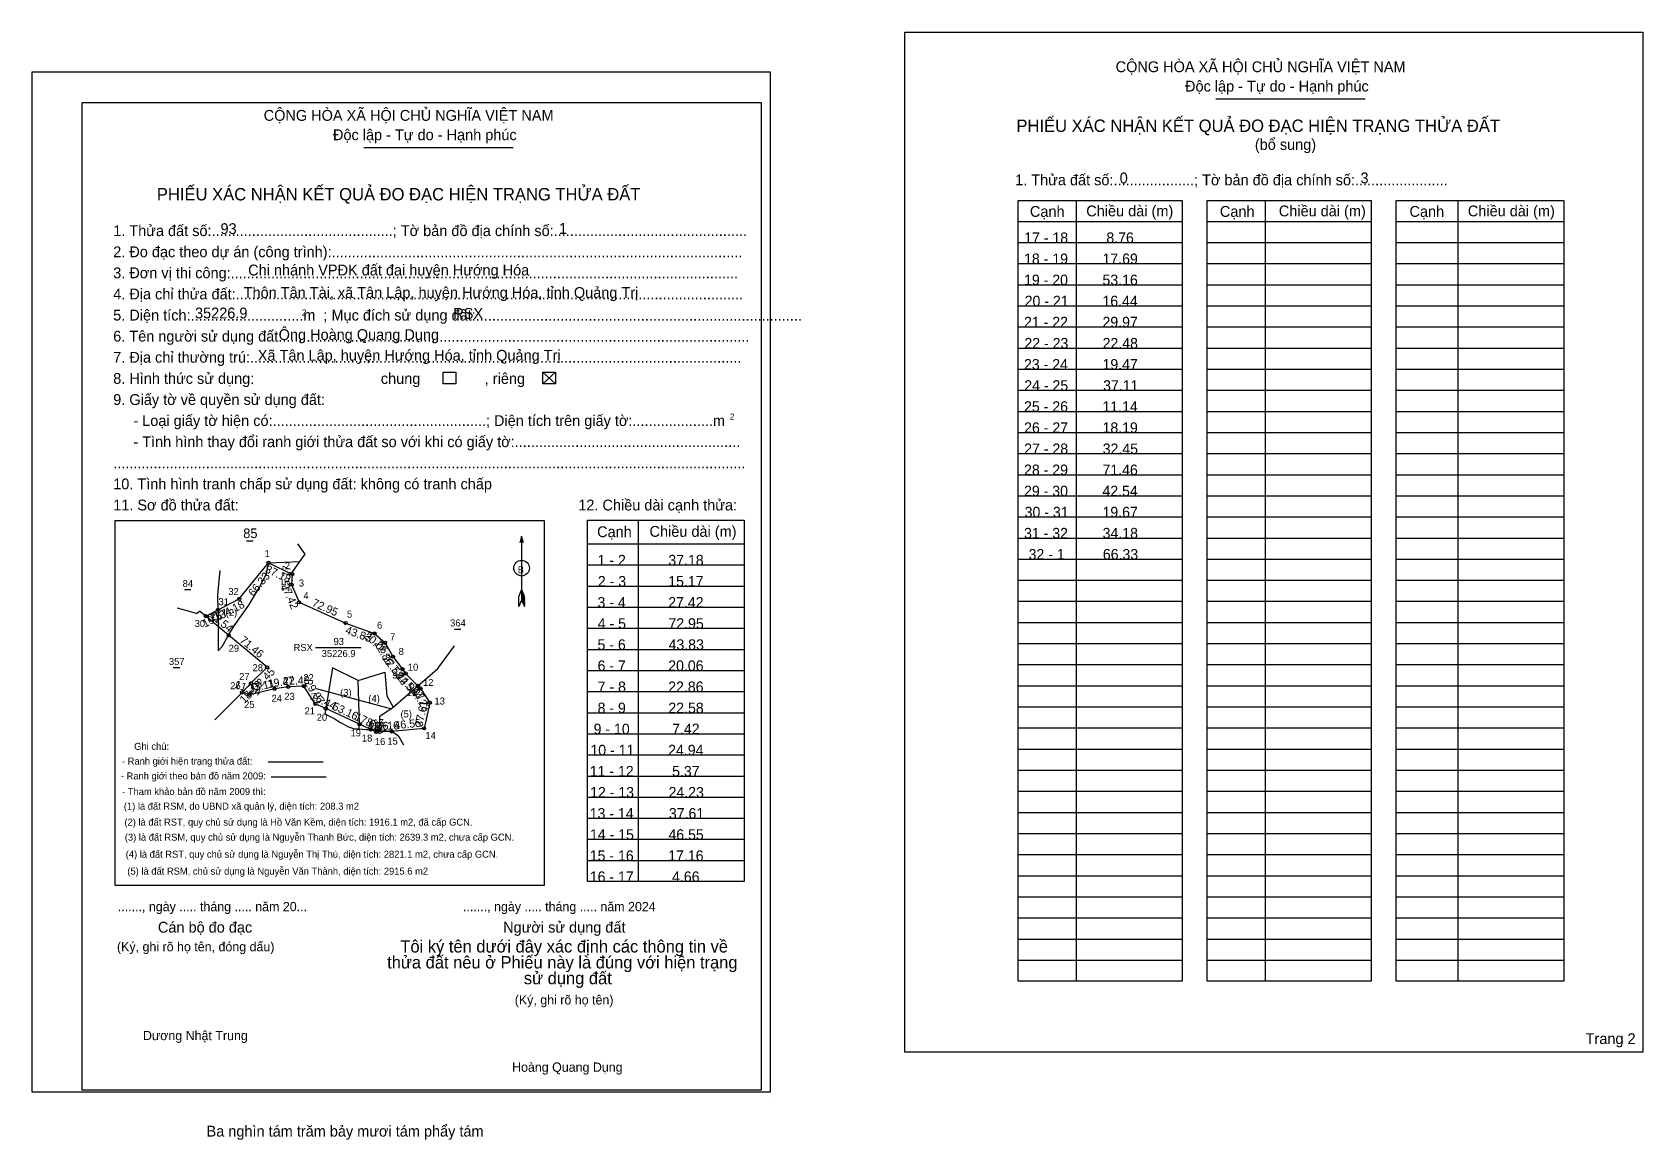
# Model space of a CAD drawing. Extents: x 546791 to 549092, y 1837364 to 1838948.
import ezdxf

# ---------------------------------------------------------------- set-up
doc = ezdxf.new("R2010")
doc.units = 0
for name, color, linetype in [('Level 1', 7, 'Continuous'), ('Level 10', 7, 'Continuous'), ('Level 11', 7, 'Continuous'), ('Level 13', 7, 'Continuous'), ('Level 16', 7, 'Continuous'), ('Level 2', 7, 'Continuous'), ('Level 27', 7, 'Continuous'), ('Level 29', 7, 'Continuous'), ('Level 3', 7, 'Continuous'), ('Level 36', 7, 'Continuous'), ('Level 48', 7, 'Continuous'), ('Level 49', 7, 'Continuous'), ('Level 50', 7, 'Continuous'), ('Level 52', 7, 'Continuous'), ('Level 6', 7, 'Continuous'), ('Level 9', 7, 'Continuous')]:
    doc.layers.add(name, color=color, linetype=linetype)

msp = doc.modelspace()

# ---------------------------------------------------------------- linework, layer by layer
at = {"layer": 'Level 1'}
for p, q in [((548038.2, 1838947.7), (548038.2, 1838947.7)), ((546791.3, 1838875.2), (546791.3, 1838875.2)), ((548482.6, 1838852.3), (548695.8, 1838852.3)), ((547265.3, 1838782.7), (547478.5, 1838782.7)), ((548283, 1838707.3), (548283, 1837591.1)), ((548553.1, 1838707.3), (548553.1, 1837591.1)), ((548828.2, 1838707.3), (548828.2, 1837591.1)), ((548200, 1838677.1), (548434.4, 1838677.1)), ((548470.1, 1838677.1), (548704.5, 1838677.1)), ((548740.2, 1838677.1), (548979.6, 1838677.1)), ((548200, 1838647), (548434.4, 1838647)), ((548470.1, 1838647), (548704.5, 1838647)), ((548740.2, 1838647), (548979.6, 1838647)), ((548200, 1838616.8), (548434.4, 1838616.8)), ((548470.1, 1838616.8), (548704.5, 1838616.8)), ((548740.2, 1838616.8), (548979.6, 1838616.8)), ((548200, 1838586.6), (548434.4, 1838586.6)), ((548470.1, 1838586.6), (548704.5, 1838586.6)), ((548740.2, 1838586.6), (548979.6, 1838586.6)), ((548200, 1838556.5), (548434.4, 1838556.5)), ((548470.1, 1838556.5), (548704.5, 1838556.5)), ((548740.2, 1838556.5), (548979.6, 1838556.5)), ((548200, 1838526.3), (548434.4, 1838526.3)), ((548470.1, 1838526.3), (548704.5, 1838526.3)), ((548740.2, 1838526.3), (548979.6, 1838526.3)), ((548200, 1838496.1), (548434.4, 1838496.1)), ((548470.1, 1838496.1), (548704.5, 1838496.1)), ((548740.2, 1838496.1), (548979.6, 1838496.1)), ((547520.8, 1838461.7), (547538.9, 1838444.8)), ((547520.8, 1838444.8), (547538.9, 1838461.7)), ((548200, 1838466), (548434.4, 1838466)), ((548470.1, 1838466), (548704.5, 1838466)), ((548740.2, 1838466), (548979.6, 1838466)), ((548200, 1838435.8), (548434.4, 1838435.8)), ((548470.1, 1838435.8), (548704.5, 1838435.8)), ((548740.2, 1838435.8), (548979.6, 1838435.8)), ((548200, 1838405.6), (548434.4, 1838405.6)), ((548470.1, 1838405.6), (548704.5, 1838405.6)), ((548740.2, 1838405.6), (548979.6, 1838405.6)), ((548200, 1838375.4), (548434.4, 1838375.4)), ((548470.1, 1838375.4), (548704.5, 1838375.4)), ((548740.2, 1838375.4), (548979.6, 1838375.4)), ((548200, 1838345.3), (548434.4, 1838345.3)), ((548470.1, 1838345.3), (548704.5, 1838345.3)), ((548740.2, 1838345.3), (548979.6, 1838345.3)), ((548200, 1838315.1), (548434.4, 1838315.1)), ((548470.1, 1838315.1), (548704.5, 1838315.1)), ((548740.2, 1838315.1), (548979.6, 1838315.1)), ((548200, 1838284.9), (548434.4, 1838284.9)), ((548470.1, 1838284.9), (548704.5, 1838284.9)), ((548740.2, 1838284.9), (548979.6, 1838284.9)), ((547657.2, 1838249.9), (547657.2, 1837733.5)), ((548200, 1838254.8), (548434.4, 1838254.8)), ((548470.1, 1838254.8), (548704.5, 1838254.8)), ((548740.2, 1838254.8), (548979.6, 1838254.8)), ((546910, 1838249.8), (546910, 1838249.8)), ((547490.5, 1838227.2), (547490.5, 1838135.9)), ((547584.8, 1838216.2), (547808.6, 1838216.2)), ((548200, 1838224.6), (548434.4, 1838224.6)), ((548470.1, 1838224.6), (548704.5, 1838224.6)), ((548740.2, 1838224.6), (548979.6, 1838224.6)), ((547584.8, 1838186.1), (547808.6, 1838186.1)), ((548200, 1838194.4), (548434.4, 1838194.4)), ((548470.1, 1838194.4), (548704.5, 1838194.4)), ((548740.2, 1838194.4), (548979.6, 1838194.4)), ((548200, 1838164.3), (548434.4, 1838164.3)), ((548470.1, 1838164.3), (548704.5, 1838164.3)), ((548740.2, 1838164.3), (548979.6, 1838164.3)), ((547486.5, 1838126.6), (547486.7, 1838141.7)), ((547490.5, 1838135.9), (547486.5, 1838126.6)), ((547490.5, 1838151), (547486.7, 1838141.7)), ((547490.5, 1838151), (547494.4, 1838141.7)), ((547490.5, 1838149.7), (547494.4, 1838140.4)), ((547490.5, 1838148.4), (547494.4, 1838139.1)), ((547490.5, 1838147.1), (547494.5, 1838137.7)), ((547490.5, 1838145.7), (547494.5, 1838136.3)), ((547490.5, 1838144.4), (547494.5, 1838135)), ((547490.5, 1838143.1), (547494.5, 1838133.6)), ((547490.5, 1838141.8), (547494.5, 1838132.3)), ((547490.5, 1838140.5), (547494.5, 1838130.9)), ((547490.5, 1838139.2), (547494.5, 1838129.6)), ((547490.5, 1838137.9), (547494.6, 1838128.2)), ((547490.5, 1838135.9), (547494.6, 1838126.6)), ((547494.6, 1838126.6), (547494.4, 1838141.7)), ((547584.8, 1838155.9), (547808.6, 1838155.9)), ((547584.8, 1838125.7), (547808.6, 1838125.7)), ((548200, 1838134.1), (548434.4, 1838134.1)), ((548470.1, 1838134.1), (548704.5, 1838134.1)), ((548740.2, 1838134.1), (548979.6, 1838134.1)), ((547584.8, 1838095.5), (547808.6, 1838095.5)), ((548200, 1838103.9), (548434.4, 1838103.9)), ((548470.1, 1838103.9), (548704.5, 1838103.9)), ((548740.2, 1838103.9), (548979.6, 1838103.9)), ((548200, 1838073.8), (548434.4, 1838073.8)), ((548470.1, 1838073.8), (548704.5, 1838073.8)), ((548740.2, 1838073.8), (548979.6, 1838073.8)), ((547584.8, 1838065.4), (547808.6, 1838065.4)), ((548200, 1838043.6), (548434.4, 1838043.6)), ((548470.1, 1838043.6), (548704.5, 1838043.6)), ((548740.2, 1838043.6), (548979.6, 1838043.6)), ((547584.8, 1838035.2), (547808.6, 1838035.2)), ((547584.8, 1838005), (547808.6, 1838005)), ((548200, 1838013.4), (548434.4, 1838013.4)), ((548470.1, 1838013.4), (548704.5, 1838013.4)), ((548740.2, 1838013.4), (548979.6, 1838013.4)), ((547584.8, 1837974.9), (547808.6, 1837974.9)), ((548200, 1837983.3), (548434.4, 1837983.3)), ((548470.1, 1837983.3), (548704.5, 1837983.3)), ((548740.2, 1837983.3), (548979.6, 1837983.3)), ((548200, 1837953.1), (548434.4, 1837953.1)), ((548470.1, 1837953.1), (548704.5, 1837953.1)), ((548740.2, 1837953.1), (548979.6, 1837953.1)), ((547584.8, 1837944.7), (547808.6, 1837944.7)), ((547584.8, 1837914.5), (547808.6, 1837914.5)), ((548200, 1837922.9), (548434.4, 1837922.9)), ((548470.1, 1837922.9), (548704.5, 1837922.9)), ((548740.2, 1837922.9), (548979.6, 1837922.9)), ((547584.8, 1837884.4), (547808.6, 1837884.4)), ((548200, 1837892.7), (548434.4, 1837892.7)), ((548470.1, 1837892.7), (548704.5, 1837892.7)), ((548740.2, 1837892.7), (548979.6, 1837892.7)), ((548200, 1837862.6), (548434.4, 1837862.6)), ((548470.1, 1837862.6), (548704.5, 1837862.6)), ((548740.2, 1837862.6), (548979.6, 1837862.6)), ((547584.8, 1837854.2), (547808.6, 1837854.2)), ((547584.8, 1837824), (547808.6, 1837824)), ((548200, 1837832.4), (548434.4, 1837832.4)), ((548470.1, 1837832.4), (548704.5, 1837832.4)), ((548740.2, 1837832.4), (548979.6, 1837832.4)), ((547584.8, 1837793.9), (547808.6, 1837793.9)), ((548200, 1837802.2), (548434.4, 1837802.2)), ((548470.1, 1837802.2), (548704.5, 1837802.2)), ((548740.2, 1837802.2), (548979.6, 1837802.2)), ((548200, 1837772.1), (548434.4, 1837772.1)), ((548470.1, 1837772.1), (548704.5, 1837772.1)), ((548740.2, 1837772.1), (548979.6, 1837772.1)), ((547584.8, 1837763.7), (547808.6, 1837763.7)), ((548200, 1837741.9), (548434.4, 1837741.9)), ((548470.1, 1837741.9), (548704.5, 1837741.9)), ((548740.2, 1837741.9), (548979.6, 1837741.9)), ((548200, 1837711.7), (548434.4, 1837711.7)), ((548470.1, 1837711.7), (548704.5, 1837711.7)), ((548740.2, 1837711.7), (548979.6, 1837711.7)), ((548200, 1837681.6), (548434.4, 1837681.6)), ((548470.1, 1837681.6), (548704.5, 1837681.6)), ((548740.2, 1837681.6), (548979.6, 1837681.6)), ((548200, 1837651.4), (548434.4, 1837651.4)), ((548470.1, 1837651.4), (548704.5, 1837651.4)), ((548740.2, 1837651.4), (548979.6, 1837651.4)), ((548200, 1837621.2), (548434.4, 1837621.2)), ((548470.1, 1837621.2), (548704.5, 1837621.2)), ((548740.2, 1837621.2), (548979.6, 1837621.2)), ((549092.4, 1837489.5), (549092.4, 1837489.5)), ((547845.6, 1837417.1), (547845.6, 1837417.1))]:
    msp.add_line(p, q, dxfattribs=at)
for points in [[(548200, 1838707.3), (548434.4, 1838707.3), (548434.4, 1837591.1), (548200, 1837591.1)], [(548470.1, 1838707.3), (548704.5, 1838707.3), (548704.5, 1837591.1), (548470.1, 1837591.1)], [(548740.2, 1838707.3), (548979.6, 1838707.3), (548979.6, 1837591.1), (548740.2, 1837591.1)], [(547584.8, 1838249.9), (547808.6, 1838249.9), (547808.6, 1837733.5), (547584.8, 1837733.5)], [(546910, 1838249.8), (547522.8, 1838249.8), (547522.8, 1837727.7), (546910, 1837727.7)]]:
    msp.add_lwpolyline(points, close=True, dxfattribs=at)
msp.add_lwpolyline([(547493.2, 1838217.5), (547490.5, 1838227.2), (547487.9, 1838217.5)], dxfattribs=at)
msp.add_circle((547490.5, 1838181.6), 11.1, dxfattribs=at)
at = {"layer": 'Level 10'}
for p, q in [((547162.7, 1838175.4), (547173.7, 1838190.8)), ((547056.7, 1838143.5), (547059.8, 1838178.1))]:
    msp.add_line(p, q, dxfattribs=at)
msp.add_lwpolyline([(547039.3, 1838112.9), (547056.8, 1838121.9), (547087.2, 1838137.5), (547129, 1838189), (547162.6, 1838173.1), (547161.8, 1838158), (547172.5, 1838132.7), (547239.1, 1838103.1), (547280.3, 1838088.1), (547295.4, 1838074.9), (547306.7, 1838055), (547320.3, 1838037), (547324.7, 1838031), (547342.3, 1838013.4), (547346.1, 1838009.6), (547359.3, 1837989.2), (547351.1, 1837952.5), (547304.8, 1837948), (547287.6, 1837947.4), (547282.9, 1837947.3), (547275, 1837951), (547259, 1837958.4), (547210.7, 1837980.8), (547195.8, 1837987.7), (547179.4, 1838012.8), (547157, 1838011.9), (547137.7, 1838009), (547101.6, 1838000.4), (547091.1, 1838003.9), (547103.8, 1838016.9), (547126.8, 1838039.8), (547071.9, 1838085.6)], close=True, dxfattribs=at)
at = {"layer": 'Level 11'}
for centre in [(547129, 1838189), (547161.8, 1838158), (547162.6, 1838173.1), (547087.2, 1838137.5), (547172.5, 1838132.7), (547039.3, 1838112.9), (547039.3, 1838112.9), (547056.8, 1838121.9), (547239.1, 1838103.1), (547280.3, 1838088.1), (547071.9, 1838085.6), (547295.4, 1838074.9), (547306.7, 1838055), (547126.8, 1838039.8), (547320.3, 1838037), (547324.7, 1838031), (547091.1, 1838003.9), (547101.6, 1838000.4), (547103.8, 1838016.9), (547137.7, 1838009), (547157, 1838011.9), (547179.4, 1838012.8), (547342.3, 1838013.4), (547346.1, 1838009.6), (547195.8, 1837987.7), (547210.7, 1837980.8), (547359.3, 1837989.2), (547259, 1837958.4), (547275, 1837951), (547351.1, 1837952.5), (547282.9, 1837947.3), (547287.6, 1837947.4), (547304.8, 1837948)]:
    msp.add_circle(centre, 2.29, dxfattribs=at)
at = {"layer": 'Level 16'}
for p, q in [((547181.3, 1838201.5), (547170.6, 1838216.2)), ((547173.7, 1838190.8), (547181.3, 1838201.5)), ((547025.8, 1838116.7), (546998.7, 1838124.4)), ((547025.8, 1838116.7), (547030.5, 1838120.2)), ((547128.4, 1837904.5), (547206.9, 1837904.5)), ((547132.6, 1837883.3), (547211.1, 1837883.3))]:
    msp.add_line(p, q, dxfattribs=at)
at = {"layer": 'Level 2'}
for points in [[(548038.2, 1838947.7), (549092.5, 1838947.7), (549092.5, 1837489.5), (548038.2, 1837489.5)], [(546791.3, 1838890.8), (547845.5, 1838890.8), (547845.5, 1837432.6), (546791.3, 1837432.6)]]:
    msp.add_lwpolyline(points, close=True, dxfattribs=at)
at = {"layer": 'Level 27'}
for p, q in [((547162.6, 1838173.1), (547162.7, 1838175.4)), ((547056.8, 1838121.9), (547056.7, 1838143.5)), ((547039.3, 1838112.9), (547030.5, 1838120.2)), ((547091.1, 1838003.9), (547052.4, 1837964.5))]:
    msp.add_line(p, q, dxfattribs=at)
at = {"layer": 'Level 29'}
msp.add_line((547056.8, 1838121.9), (547057, 1838098.1), dxfattribs=at)
for points in [[(547057.2, 1838063.1), (547062.6, 1838069.3), (547071.9, 1838085.6), (547079.6, 1838099), (547101, 1838128.7), (547115.4, 1838153.5), (547125.8, 1838173.5), (547129, 1838189), (547173.7, 1838190.8)], [(547056.9, 1838098.2), (547057.2, 1838063.1)], [(547307, 1837983), (547342.3, 1838013.4), (547355.9, 1838025), (547371, 1838038), (547394.8, 1838070.5)], [(547257, 1838021), (547220.5, 1838039), (547210.7, 1837980.8), (547209.5, 1837973.4), (547222.7, 1837966.6), (547231.9, 1837960.7), (547243.4, 1837954.5), (547251.9, 1837951.9), (547258.5, 1837952)], [(547257, 1838021), (547295, 1838033), (547298, 1837999), (547307, 1837983)], [(547258.5, 1837952), (547258.6, 1837953.6), (547259, 1837958.4), (547259, 1837959), (547257, 1838021)], [(547288, 1837951), (547288, 1837970), (547307, 1837983)], [(547258.5, 1837952), (547268, 1837951), (547275, 1837951), (547288, 1837951)], [(547288, 1837951), (547304.8, 1837948), (547308.2, 1837946), (547313.2, 1837943), (547316.1, 1837939.1), (547322, 1837929)]]:
    msp.add_lwpolyline(points, dxfattribs=at)
at = {"layer": 'Level 3'}
msp.add_lwpolyline([(546862.5, 1838847.1), (547833, 1838847.1), (547833, 1837435.3), (546862.5, 1837435.3)], close=True, dxfattribs=at)
at = {"layer": 'Level 49'}
msp.add_line((547196.9, 1838009.3), (547304.5, 1837980.5), dxfattribs=at)
at = {"layer": 'Level 50'}
for points in [[(547378.4, 1838461.7), (547396.5, 1838461.7), (547396.5, 1838444.8), (547378.4, 1838444.8)], [(547520.8, 1838461.7), (547538.9, 1838461.7), (547538.9, 1838444.8), (547520.8, 1838444.8)]]:
    msp.add_lwpolyline(points, close=True, dxfattribs=at)
at = {"layer": 'Level 9'}
for p, q in [((547097.6, 1838220.8), (547107, 1838220.8)), ((547008.7, 1838150.8), (547018.1, 1838150.8)), ((547394.5, 1838094.5), (547403.9, 1838094.5)), ((547196, 1838068.2), (547261.1, 1838068.2)), ((546992.6, 1838039.5), (547002.1, 1838039.5))]:
    msp.add_line(p, q, dxfattribs=at)

# ---------------------------------------------------------------- texts
at = {"layer": 'Level 1'}
for s, height, p in [('CỘNG HÒA XÃ HỘI CHỦ NGHĨA VIỆT NAM', 15.486, (548339.3, 1838890.5)), ('Độc lập - Tự do - Hạnh phúc', 15.486, (548438.4, 1838862.8)), ('CỘNG HÒA XÃ HỘI CHỦ NGHĨA VIỆT NAM', 15.486, (547122, 1838821)), ('PHIẾU XÁC NHẬN KẾT QUẢ ĐO ĐẠC HIỆN TRẠNG THỬA ĐẤT', 17.7, (548197.5, 1838805.1)), ('Độc lập - Tự do - Hạnh phúc', 15.486, (547221, 1838793.3)), ('(bổ sung)', 15.49, (548538.2, 1838779.4)), ('1. Thửa đất số:....................; Tờ bản đồ địa chính số:.......................', 15.486, (548195.7, 1838728.8)), ('PHIẾU XÁC NHẬN KẾT QUẢ ĐO ĐẠC HIỆN TRẠNG THỬA ĐẤT', 17.7, (546969.4, 1838707.2)), ('Cạnh', 15.49, (548216.8, 1838683.7)), ('Chiều dài (m)', 15.486, (548297.3, 1838684.4)), ('Cạnh', 15.49, (548488.2, 1838683.7)), ('Chiều dài (m)', 15.486, (548572.4, 1838684.4)), ('Cạnh', 15.49, (548759.1, 1838683.7)), ('Chiều dài (m)', 15.486, (548842.5, 1838684.4)), ('1. Thửa đất số:.............................................; Tờ bản đồ địa chính số:................................................', 15.4858, (546907, 1838656.2)), ('2. Đo đạc theo dự án (công trình):......................................................................................................', 15.4858, (546907, 1838626)), ('3. Đơn vị thi công:..............................................................................................................................', 15.4858, (546907, 1838595.9)), ('4. Địa chỉ thửa đất:..............................................................................................................................', 15.4858, (546907, 1838565.7)), ('5. Diện tích:............................m  ; Mục đích sử dụng đất:.................................................................................', 15.4858, (546907, 1838535.5)), ('2', 8.85, (547176.5, 1838542.6)), ('6. Tên người sử dụng đất:....................................................................................................................', 15.4858, (546907, 1838505.4)), ('7. Địa chỉ thường trú:..........................................................................................................................', 15.4858, (546907, 1838475.2)), ('chung                , riêng', 15.486, (547289.4, 1838444.9)), ('9. Giấy tờ về quyền sử dụng đất:', 15.486, (546907, 1838414.8)), ('     - Loại giấy tờ hiện có:.....................................................; Diện tích trên giấy tờ:....................m', 15.4858, (546907, 1838384.7)), ('2', 8.85, (547788.1, 1838393.7)), ('     - Tình hình thay đổi ranh giới thửa đất so với khi có giấy tờ:........................................................', 15.4858, (546907, 1838354.5)), ('.............................................................................................................................................................', 15.4858, (546907, 1838324.3)), ('10. Tình hình tranh chấp sử dụng đất: không có tranh chấp', 15.486, (546907, 1838294.2)), ('11. Sơ đồ thửa đất:', 15.486, (546907, 1838264)), ('12. Chiều dài cạnh thửa:', 15.486, (547571.5, 1838264)), ('Cạnh', 15.49, (547598.4, 1838225.8)), ('Chiều dài (m)', 15.486, (547673.3, 1838226.3)), ('B', 10, (547485, 1838174.2)), ('......., ngày ..... tháng ..... năm 20...', 13.274, (546913.6, 1837691.1)), ('......., ngày ..... tháng ..... năm 2024', 13.274, (547406.8, 1837691.1)), ('Cán bộ đo đạc', 15.486, (546970.9, 1837660.5)), ('Người sử dụng đất', 15.486, (547464.1, 1837660.5)), ('Tôi ký tên dưới đây xác định các thông tin về', 17.598, (547317.3, 1837632.1)), ('(Ký, ghi rõ họ tên, đóng dấu)', 13.274, (546912.4, 1837633.8)), ('thửa đất nêu ở Phiếu này là đúng với hiện trạng', 17.598, (547298.4, 1837609.3)), ('sử dụng đất', 17.598, (547493.7, 1837586.7)), ('(Ký, ghi rõ họ tên)', 13.274, (547480.7, 1837557.8)), ('Dương Nhật Trung', 13.274, (546949.5, 1837506.8)), ('Trang 2', 15.49, (549010.8, 1837501.2)), ('Hoàng Quang Dụng', 13.274, (547476.9, 1837461.6))]:
    msp.add_text(s, height=height, dxfattribs=at).set_placement(p)
at = {"layer": 'Level 13'}
for s, p in [('RSX', (547164.7, 1838063.2)), ('93', (547221.8, 1838071.8)), ('35226.9', (547204.9, 1838054.5))]:
    msp.add_text(s, height=10, dxfattribs=at).set_placement(p)
at = {"layer": 'Level 16'}
for s, p in [('(1)', (547041.4, 1838106.4)), ('(2)', (547067.8, 1838112.9)), ('(3)', (547231.3, 1837998.9)), ('(4)', (547271.6, 1837990.2)), ('(5)', (547317.5, 1837968.1)), ('Ghi chú:', (546937, 1837921.8)), ('- Ranh giới hiện trạng thửa đất:', (546919.5, 1837900.7)), ('- Ranh giới theo bản đồ năm 2009:', (546917.9, 1837879.5)), ('- Tham khảo bản đồ năm 2009 thì:', (546919.7, 1837857.2)), ('(1) là đất RSM, do UBND xã quản lý, diện tích: 208.3 m2', (546922.2, 1837836.3)), ('(2) là đất RST, quy chủ sử dụng là Hồ Văn Kềm, diện tích: 1916.1 m2, đã cấp GCN.', (546923.1, 1837813.5)), ('(3) là đất RSM, quy chủ sử dụng là Nguyễn Thanh Bức, diện tích: 2639.3 m2, chưa cấp GCN.', (546923.6, 1837791.9)), ('(4) là đất RST, quy chủ sử dụng là Nguyễn Thị Thú, diện tích: 2821.1 m2, chưa cấp GCN.', (546924.9, 1837767.6)), ('(5) là đất RSM, chủ sử dụng là Nguyễn Văn Thành, diện tích: 2915.6 m2', (546927.2, 1837743.4))]:
    msp.add_text(s, height=10, dxfattribs=at).set_placement(p)
at = {"layer": 'Level 36'}
for s, height, p in [('85', 13.71, (547092.8, 1838224.5)), ('84', 10, (547006.2, 1838154.5)), ('364', 10, (547388.4, 1838098.2)), ('357', 10, (546986.6, 1838043.1))]:
    msp.add_text(s, height=height, dxfattribs=at).set_placement(p)
at = {"layer": 'Level 48'}
msp.add_text('8. Hình thức sử dụng:', height=15.486, dxfattribs=at).set_placement((546907, 1838445))
at = {"layer": 'Level 49'}
for s, rotation, p in [('37.18', 334.7293, (547123, 1838176.2)), ('15.17', 86.9395, (547158.5, 1838147.1)), ('66.33', 50.9463, (547107.6, 1838140.1)), ('27.42', 292.8529, (547146.8, 1838157)), ('34.18', 27.1726, (547062, 1838108.6)), ('72.95', 336.0351, (547190.1, 1838127.9)), ('19.67', 27.1726, (547038, 1838096.3)), ('42.54', 320.1293, (547043, 1838113.4)), ('43.83', 340.0437, (547237.7, 1838088.5)), ('20.06', 318.6179, (547264.5, 1838083.2)), ('71.46', 320.1318, (547086.8, 1838076.8)), ('22.86', 299.7169, (547279.5, 1838074.1)), ('22.58', 306.9359, (547291, 1838052.3)), ('7.42', 306.9471, (547302.5, 1838037)), ('11.14', 341.5813, (547079.5, 1838010.7)), ('18.19', 45.5792, (547094.5, 1837987.2)), ('37.11', 13.3996, (547101.6, 1838003.2)), ('32.45', 44.8876, (547112.2, 1838005.3)), ('19.47', 8.5962, (547128.5, 1838010.4)), ('22.48', 2.3202, (547149.6, 1838014.4)), ('29.97', 303.112, (547179.8, 1838017.4)), ('24.94', 314.9188, (547310.3, 1838025.4)), ('16.44', 335.103, (547187.5, 1837994.6)), ('5.37', 315, (547324, 1838011.6)), ('24.23', 302.8176, (547330.9, 1838007.1)), ('53.16', 335.1172, (547219.1, 1837980)), ('17.69', 335.1164, (547251.2, 1837965)), ('37.61', 77.4381, (547348.6, 1837953.9)), ('8.76', 335.1016, (547267, 1837957.7)), ('4.66', 1.7208, (547270.8, 1837949.7)), ('17.16', 1.7367, (547277.4, 1837949.9)), ('46.55', 5.5844, (547309.3, 1837951.2))]:
    msp.add_text(s, height=11.43, rotation=rotation, dxfattribs=at).set_placement(p)
at = {"layer": 'Level 52'}
for s, p in [('17 - 18', (548208.6, 1838646.3)), ('8.76', (548326, 1838646.3)), ('18 - 19', (548208.4, 1838616.2)), ('17.69', (548320.5, 1838616.2)), ('19 - 20', (548208.4, 1838586)), ('53.16', (548320.5, 1838586)), ('20 - 21', (548209.3, 1838555.8)), ('16.44', (548320.4, 1838555.8)), ('21 - 22', (548208.4, 1838525.7)), ('29.97', (548320.5, 1838525.7)), ('22 - 23', (548208.9, 1838495.5)), ('22.48', (548320.7, 1838495.5)), ('23 - 24', (548208.3, 1838465.3)), ('19.47', (548320.5, 1838465.3)), ('24 - 25', (548208.7, 1838435.1)), ('37.11', (548321.4, 1838435.1)), ('25 - 26', (548208.4, 1838405)), ('11.14', (548320.4, 1838405)), ('26 - 27', (548208.5, 1838374.8)), ('18.19', (548320.5, 1838374.8)), ('27 - 28', (548208.6, 1838344.6)), ('32.45', (548320.8, 1838344.6)), ('28 - 29', (548208.4, 1838314.5)), ('71.46', (548320.5, 1838314.5)), ('29 - 30', (548208.4, 1838284.3)), ('42.54', (548320.4, 1838284.3)), ('30 - 31', (548209.3, 1838254.1)), ('19.67', (548320.5, 1838254.1)), ('31 - 32', (548208.4, 1838224)), ('34.18', (548320.7, 1838224)), ('32 - 1', (548214.9, 1838193.8)), ('66.33', (548321, 1838193.8)), ('1 - 2', (547599.1, 1838185.4)), ('37.18', (547700.2, 1838185.4)), ('2 - 3', (547599.5, 1838155.2)), ('15.17', (547700, 1838155.2)), ('3 - 4', (547599, 1838125.1)), ('27.42', (547700, 1838125.1)), ('4 - 5', (547599.3, 1838094.9)), ('72.95', (547700.3, 1838094.9)), ('5 - 6', (547599, 1838064.7)), ('43.83', (547700.5, 1838064.7)), ('6 - 7', (547599.1, 1838034.6)), ('20.06', (547700, 1838034.6)), ('7 - 8', (547599.2, 1838004.4)), ('22.86', (547700, 1838004.4)), ('8 - 9', (547599.1, 1837974.2)), ('22.58', (547700.2, 1837974.2)), ('9 - 10', (547593.4, 1837944.1)), ('7.42', (547705.6, 1837944.1)), ('10 - 11', (547588.8, 1837913.9)), ('24.94', (547699.9, 1837913.9)), ('11 - 12', (547587.9, 1837883.7)), ('5.37', (547705.6, 1837883.7)), ('12 - 13', (547588.4, 1837853.6)), ('24.23', (547700.5, 1837853.6)), ('13 - 14', (547587.8, 1837823.4)), ('37.61', (547700.9, 1837823.4)), ('14 - 15', (547588.2, 1837793.2)), ('46.55', (547700.3, 1837793.2)), ('15 - 16', (547587.9, 1837763)), ('17.16', (547700, 1837763)), ('16 - 17', (547587.9, 1837732.9)), ('4.66', (547705.5, 1837732.9))]:
    msp.add_text(s, height=15.08, dxfattribs=at).set_placement(p)
at = {"layer": 'Level 6'}
for s, height, p in [('0', 15.5, (548345.1, 1838731.5)), ('3', 15.5, (548689.1, 1838731.6)), ('93', 15.49, (547060.3, 1838659.1)), ('1', 15.5, (547543.9, 1838659.3)), ('Chi nhánh VPĐK đất đai huyện Hướng Hóa', 15.487, (547099.8, 1838599.9)), ('Thôn Tân Tài, xã Tân Lập, huyện Hướng Hóa, tỉnh Quảng Trị', 15.487, (547093.4, 1838567.8)), ('35226.9', 15.49, (547023.9, 1838538.5)), ('RSX', 15.49, (547392.9, 1838537.9)), ('Ông Hoàng Quang Dụng', 15.487, (547143.4, 1838507.6)), ('Xã Tân Lập, huyện Hướng Hóa, tỉnh Quảng Trị', 15.487, (547113.6, 1838478)), ('Ba nghìn tám trăm bảy mươi tám phẩy tám', 15.487, (547040.4, 1837369))]:
    msp.add_text(s, height=height, dxfattribs=at).set_placement(p)
at = {"layer": 'Level 9'}
for s, p in [('1', (547123.2, 1838197.4)), ('2', (547152.2, 1838179.9)), ('3', (547172.2, 1838155.3)), ('31', (547057.4, 1838128.6)), ('32', (547071.5, 1838143.1)), ('4', (547178.8, 1838137.3)), ('5', (547241, 1838110.8)), ('30', (547023.4, 1838097.4)), ('6', (547283.9, 1838094.9)), ('29', (547071.9, 1838062)), ('7', (547302.6, 1838078.5)), ('8', (547314.9, 1838057.5)), ('28', (547106.1, 1838034.2)), ('10', (547328, 1838035)), ('27', (547087, 1838021.6)), ('22', (547178.7, 1838020)), ('9', (547305.9, 1838023.7)), ('12', (547349.7, 1838013.2)), ('26', (547074.2, 1838008.5)), ('24', (547133.2, 1837990.5)), ('23', (547151.5, 1837993.3)), ('11', (547326.2, 1837998.7)), ('13', (547366, 1837986.6)), ('25', (547094.1, 1837981.7)), ('21', (547180.4, 1837972.4)), ('20', (547197.8, 1837963.4)), ('19', (547246.1, 1837941)), ('17', (547278.6, 1837955.7)), ('18', (547262.3, 1837933.6)), ('16', (547280.9, 1837928.7)), ('15', (547298.7, 1837929.3)), ('14', (547353, 1837937.2))]:
    msp.add_text(s, height=10, dxfattribs=at).set_placement(p)

doc.saveas('drawing.dxf')
